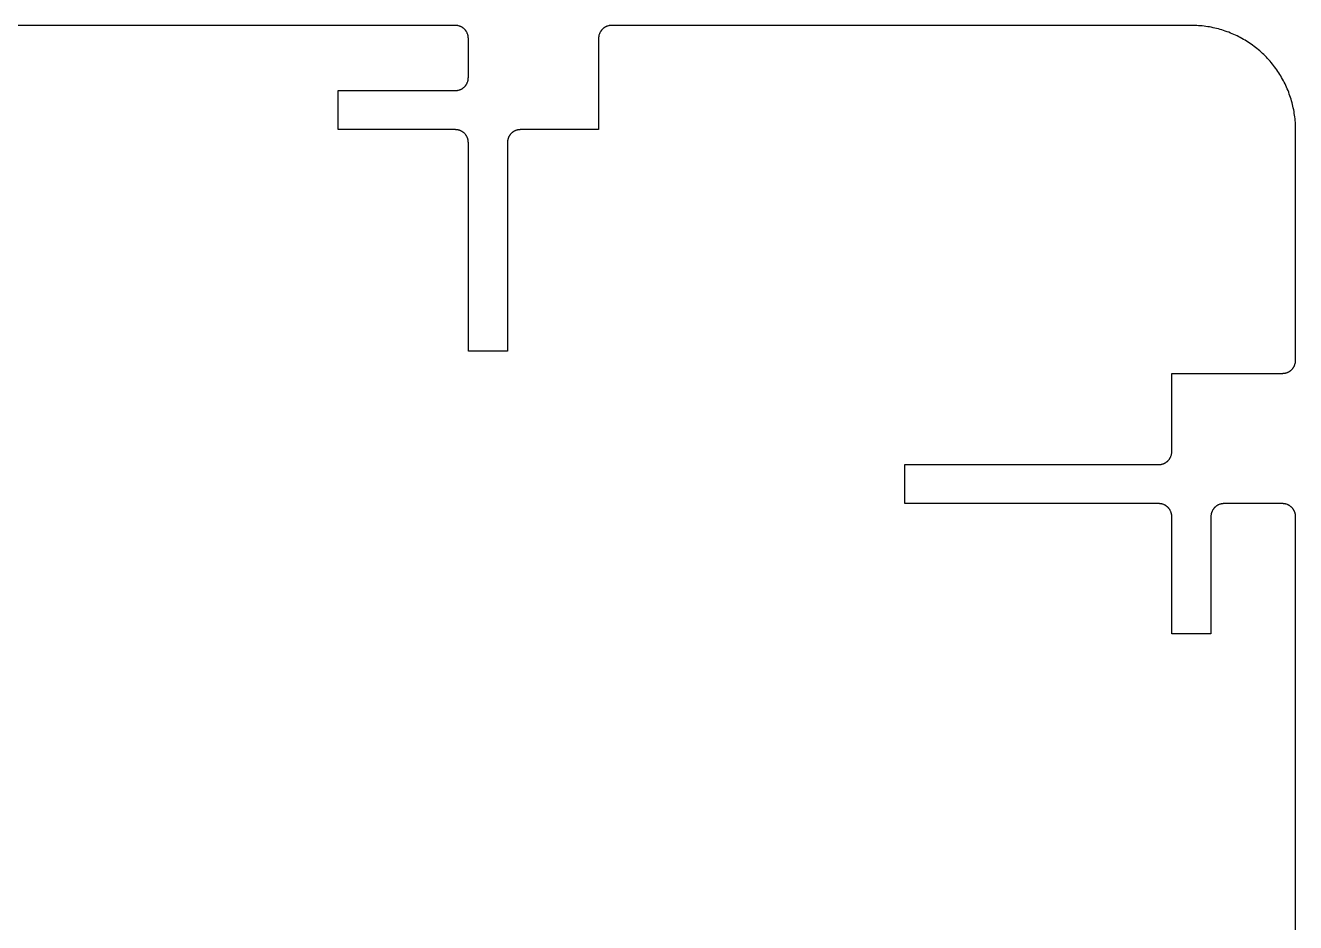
# Model space of a CAD drawing. Header units: metres. Extents: x 0 to 195, y 0 to 140.
# Drawn here: x 97.5 to 195, y 71.2 to 140 of the extents above; entities that cross this region are included whole.
import ezdxf

# ---------------------------------------------------------------- set-up
doc = ezdxf.new("R2010")
doc.units = ezdxf.units.M

msp = doc.modelspace()

# ---------------------------------------------------------------- linework, layer by layer
for p, q in [((130.518, 140), (30.9824, 140)), ((130.535, 139.999), (130.518, 140)), ((130.553, 139.999), (130.535, 139.999)), ((130.569, 139.998), (130.553, 139.999)), ((130.64, 139.99), (130.569, 139.998)), ((130.656, 139.987), (130.64, 139.99)), ((130.674, 139.984), (130.656, 139.987)), ((130.69, 139.981), (130.674, 139.984)), ((130.708, 139.979), (130.69, 139.981)), ((130.725, 139.975), (130.708, 139.979)), ((130.742, 139.971), (130.725, 139.975)), ((130.809, 139.951), (130.742, 139.971)), ((130.858, 139.934), (130.809, 139.951)), ((130.875, 139.927), (130.858, 139.934)), ((130.891, 139.921), (130.875, 139.927)), ((130.906, 139.913), (130.891, 139.921)), ((130.923, 139.906), (130.906, 139.913)), ((130.97, 139.883), (130.923, 139.906)), ((130.984, 139.875), (130.97, 139.883)), ((131, 139.866), (130.984, 139.875)), ((131.015, 139.857), (131, 139.866)), ((131.03, 139.848), (131.015, 139.857)), ((131.045, 139.839), (131.03, 139.848)), ((131.06, 139.829), (131.045, 139.839)), ((131.073, 139.819), (131.06, 139.829)), ((131.088, 139.809), (131.073, 139.819)), ((131.102, 139.799), (131.088, 139.809)), ((131.129, 139.777), (131.102, 139.799)), ((131.143, 139.766), (131.129, 139.777)), ((131.156, 139.755), (131.143, 139.766)), ((131.194, 139.72), (131.156, 139.755)), ((131.22, 139.694), (131.194, 139.72)), ((131.255, 139.656), (131.22, 139.694)), ((131.266, 139.643), (131.255, 139.656)), ((131.277, 139.629), (131.266, 139.643)), ((131.299, 139.602), (131.277, 139.629)), ((131.309, 139.588), (131.299, 139.602)), ((131.319, 139.573), (131.309, 139.588)), ((131.329, 139.56), (131.319, 139.573)), ((131.339, 139.545), (131.329, 139.56)), ((131.348, 139.53), (131.339, 139.545)), ((131.357, 139.515), (131.348, 139.53)), ((131.366, 139.5), (131.357, 139.515)), ((131.375, 139.484), (131.366, 139.5)), ((131.383, 139.47), (131.375, 139.484)), ((131.406, 139.423), (131.383, 139.47)), ((141.617, 139.47), (141.594, 139.423)), ((141.625, 139.484), (141.617, 139.47)), ((141.634, 139.5), (141.625, 139.484)), ((141.643, 139.515), (141.634, 139.5)), ((141.652, 139.53), (141.643, 139.515)), ((141.661, 139.545), (141.652, 139.53)), ((141.671, 139.56), (141.661, 139.545)), ((141.681, 139.573), (141.671, 139.56)), ((141.691, 139.588), (141.681, 139.573)), ((141.701, 139.602), (141.691, 139.588)), ((141.723, 139.629), (141.701, 139.602)), ((141.734, 139.643), (141.723, 139.629)), ((141.745, 139.656), (141.734, 139.643)), ((141.78, 139.694), (141.745, 139.656)), ((141.806, 139.72), (141.78, 139.694)), ((141.844, 139.755), (141.806, 139.72)), ((141.857, 139.766), (141.844, 139.755)), ((141.871, 139.777), (141.857, 139.766)), ((141.898, 139.799), (141.871, 139.777)), ((141.912, 139.809), (141.898, 139.799)), ((141.927, 139.819), (141.912, 139.809)), ((141.94, 139.829), (141.927, 139.819)), ((141.955, 139.839), (141.94, 139.829)), ((141.97, 139.848), (141.955, 139.839)), ((141.985, 139.857), (141.97, 139.848)), ((142, 139.866), (141.985, 139.857)), ((142.016, 139.875), (142, 139.866)), ((142.03, 139.883), (142.016, 139.875)), ((142.077, 139.906), (142.03, 139.883)), ((142.094, 139.913), (142.077, 139.906)), ((142.109, 139.921), (142.094, 139.913)), ((142.125, 139.927), (142.109, 139.921)), ((142.142, 139.934), (142.125, 139.927)), ((142.191, 139.951), (142.142, 139.934)), ((142.258, 139.971), (142.191, 139.951)), ((142.275, 139.975), (142.258, 139.971)), ((142.292, 139.979), (142.275, 139.975)), ((142.31, 139.981), (142.292, 139.979)), ((142.326, 139.984), (142.31, 139.981)), ((142.344, 139.987), (142.326, 139.984)), ((142.36, 139.99), (142.344, 139.987)), ((142.431, 139.998), (142.36, 139.99)), ((142.447, 139.999), (142.431, 139.998)), ((142.465, 139.999), (142.447, 139.999)), ((142.482, 140), (142.465, 139.999)), ((187, 140), (142.482, 140)), ((187.14, 139.999), (187, 140)), ((187.279, 139.995), (187.14, 139.999)), ((187.419, 139.989), (187.279, 139.995)), ((187.558, 139.98), (187.419, 139.989)), ((187.697, 139.97), (187.558, 139.98)), ((187.836, 139.956), (187.697, 139.97)), ((187.975, 139.94), (187.836, 139.956)), ((188.113, 139.922), (187.975, 139.94)), ((188.252, 139.901), (188.113, 139.922)), ((188.39, 139.879), (188.252, 139.901)), ((188.526, 139.853), (188.39, 139.879)), ((188.663, 139.825), (188.526, 139.853)), ((188.8, 139.795), (188.663, 139.825)), ((188.936, 139.763), (188.8, 139.795)), ((189.07, 139.728), (188.936, 139.763)), ((189.205, 139.69), (189.07, 139.728)), ((189.339, 139.65), (189.205, 139.69)), ((189.472, 139.608), (189.339, 139.65)), ((189.604, 139.564), (189.472, 139.608)), ((189.736, 139.518), (189.604, 139.564)), ((189.867, 139.469), (189.736, 139.518)), ((189.997, 139.417), (189.867, 139.469)), ((131.413, 139.406), (131.406, 139.423)), ((131.421, 139.391), (131.413, 139.406)), ((131.427, 139.375), (131.421, 139.391)), ((131.434, 139.358), (131.427, 139.375)), ((131.451, 139.309), (131.434, 139.358)), ((131.471, 139.242), (131.451, 139.309)), ((131.475, 139.225), (131.471, 139.242)), ((131.479, 139.208), (131.475, 139.225)), ((131.481, 139.19), (131.479, 139.208)), ((131.484, 139.174), (131.481, 139.19)), ((131.487, 139.156), (131.484, 139.174)), ((131.49, 139.14), (131.487, 139.156)), ((131.498, 139.069), (131.49, 139.14)), ((131.499, 139.053), (131.498, 139.069)), ((131.499, 139.035), (131.499, 139.053)), ((131.5, 139.018), (131.499, 139.035)), ((131.5, 135.982), (131.5, 139.018)), ((141.501, 139.035), (141.5, 139.018)), ((141.5, 139.018), (141.5, 132)), ((141.502, 139.069), (141.501, 139.053)), ((141.501, 139.053), (141.501, 139.035)), ((141.51, 139.14), (141.502, 139.069)), ((141.513, 139.156), (141.51, 139.14)), ((141.516, 139.174), (141.513, 139.156)), ((141.519, 139.19), (141.516, 139.174)), ((141.521, 139.208), (141.519, 139.19)), ((141.525, 139.225), (141.521, 139.208)), ((141.529, 139.242), (141.525, 139.225)), ((141.549, 139.309), (141.529, 139.242)), ((141.566, 139.358), (141.549, 139.309)), ((141.573, 139.375), (141.566, 139.358)), ((141.579, 139.391), (141.573, 139.375)), ((141.587, 139.406), (141.579, 139.391)), ((141.594, 139.423), (141.587, 139.406)), ((190.126, 139.364), (189.997, 139.417)), ((190.254, 139.309), (190.126, 139.364)), ((190.381, 139.25), (190.254, 139.309)), ((190.507, 139.19), (190.381, 139.25)), ((190.632, 139.128), (190.507, 139.19)), ((190.756, 139.063), (190.632, 139.128)), ((190.879, 138.997), (190.756, 139.063)), ((191, 138.928), (190.879, 138.997)), ((191.12, 138.857), (191, 138.928)), ((191.239, 138.784), (191.12, 138.857)), ((191.357, 138.709), (191.239, 138.784)), ((191.474, 138.632), (191.357, 138.709)), ((191.589, 138.553), (191.474, 138.632)), ((191.702, 138.472), (191.589, 138.553)), ((191.814, 138.389), (191.702, 138.472)), ((191.925, 138.304), (191.814, 138.389)), ((192.034, 138.217), (191.925, 138.304)), ((192.143, 138.128), (192.034, 138.217)), ((192.248, 138.038), (192.143, 138.128)), ((192.354, 137.945), (192.248, 138.038)), ((192.456, 137.851), (192.354, 137.945)), ((192.558, 137.755), (192.456, 137.851)), ((192.657, 137.657), (192.558, 137.755)), ((192.755, 137.558), (192.657, 137.657)), ((192.851, 137.456), (192.755, 137.558)), ((192.945, 137.354), (192.851, 137.456)), ((193.038, 137.248), (192.945, 137.354)), ((193.128, 137.143), (193.038, 137.248)), ((193.217, 137.034), (193.128, 137.143)), ((193.304, 136.925), (193.217, 137.034)), ((193.389, 136.814), (193.304, 136.925)), ((193.472, 136.702), (193.389, 136.814)), ((193.553, 136.589), (193.472, 136.702)), ((193.632, 136.474), (193.553, 136.589)), ((131.375, 135.516), (131.383, 135.53)), ((131.383, 135.53), (131.406, 135.577)), ((131.406, 135.577), (131.413, 135.594)), ((131.413, 135.594), (131.421, 135.609)), ((131.421, 135.609), (131.427, 135.625)), ((131.427, 135.625), (131.434, 135.642)), ((131.434, 135.642), (131.451, 135.691)), ((131.451, 135.691), (131.471, 135.758)), ((131.471, 135.758), (131.475, 135.775)), ((131.475, 135.775), (131.479, 135.792)), ((131.479, 135.792), (131.481, 135.81)), ((131.481, 135.81), (131.484, 135.826)), ((131.484, 135.826), (131.487, 135.844)), ((131.487, 135.844), (131.49, 135.86)), ((131.49, 135.86), (131.498, 135.931)), ((131.498, 135.931), (131.499, 135.947)), ((131.499, 135.965), (131.5, 135.982)), ((131.499, 135.947), (131.499, 135.965)), ((193.709, 136.357), (193.632, 136.474)), ((193.784, 136.239), (193.709, 136.357)), ((193.857, 136.12), (193.784, 136.239)), ((193.928, 136), (193.857, 136.12)), ((193.997, 135.879), (193.928, 136)), ((194.063, 135.756), (193.997, 135.879)), ((194.128, 135.632), (194.063, 135.756)), ((194.19, 135.507), (194.128, 135.632)), ((121.5, 132), (121.5, 135)), ((121.5, 135), (130.518, 135)), ((130.518, 135), (130.535, 135.001)), ((130.535, 135.001), (130.553, 135.001)), ((130.553, 135.001), (130.569, 135.002)), ((130.569, 135.002), (130.64, 135.01)), ((130.64, 135.01), (130.656, 135.013)), ((130.656, 135.013), (130.674, 135.016)), ((130.674, 135.016), (130.69, 135.019)), ((130.69, 135.019), (130.708, 135.021)), ((130.708, 135.021), (130.725, 135.025)), ((130.725, 135.025), (130.742, 135.029)), ((130.742, 135.029), (130.809, 135.049)), ((130.809, 135.049), (130.858, 135.066)), ((130.858, 135.066), (130.875, 135.073)), ((130.875, 135.073), (130.891, 135.079)), ((130.891, 135.079), (130.906, 135.087)), ((130.906, 135.087), (130.923, 135.094)), ((130.923, 135.094), (130.97, 135.117)), ((130.97, 135.117), (130.984, 135.125)), ((130.984, 135.125), (131, 135.134)), ((131, 135.134), (131.015, 135.143)), ((131.015, 135.143), (131.03, 135.152)), ((131.03, 135.152), (131.045, 135.161)), ((131.045, 135.161), (131.06, 135.171)), ((131.06, 135.171), (131.073, 135.181)), ((131.073, 135.181), (131.088, 135.191)), ((131.088, 135.191), (131.102, 135.201)), ((131.102, 135.201), (131.129, 135.223)), ((131.129, 135.223), (131.143, 135.234)), ((131.143, 135.234), (131.156, 135.245)), ((131.156, 135.245), (131.194, 135.28)), ((131.194, 135.28), (131.22, 135.306)), ((131.22, 135.306), (131.255, 135.344)), ((131.255, 135.344), (131.266, 135.357)), ((131.266, 135.357), (131.277, 135.371)), ((131.277, 135.371), (131.299, 135.398)), ((131.299, 135.398), (131.309, 135.412)), ((131.309, 135.412), (131.319, 135.427)), ((131.319, 135.427), (131.329, 135.44)), ((131.329, 135.44), (131.339, 135.455)), ((131.339, 135.455), (131.348, 135.47)), ((131.348, 135.47), (131.357, 135.485)), ((131.357, 135.485), (131.366, 135.5)), ((131.366, 135.5), (131.375, 135.516)), ((194.25, 135.381), (194.19, 135.507)), ((194.309, 135.254), (194.25, 135.381)), ((194.364, 135.126), (194.309, 135.254)), ((194.417, 134.997), (194.364, 135.126)), ((194.469, 134.867), (194.417, 134.997)), ((194.518, 134.736), (194.469, 134.867)), ((194.564, 134.604), (194.518, 134.736)), ((194.608, 134.472), (194.564, 134.604)), ((194.65, 134.339), (194.608, 134.472)), ((194.69, 134.205), (194.65, 134.339)), ((194.728, 134.07), (194.69, 134.205)), ((194.763, 133.936), (194.728, 134.07)), ((194.795, 133.8), (194.763, 133.936)), ((194.825, 133.663), (194.795, 133.8)), ((194.853, 133.526), (194.825, 133.663)), ((194.879, 133.39), (194.853, 133.526)), ((194.901, 133.252), (194.879, 133.39)), ((194.922, 133.113), (194.901, 133.252)), ((194.94, 132.975), (194.922, 133.113)), ((194.956, 132.836), (194.94, 132.975)), ((194.97, 132.697), (194.956, 132.836)), ((194.98, 132.558), (194.97, 132.697)), ((130.518, 132), (121.5, 132)), ((130.535, 131.999), (130.518, 132)), ((130.553, 131.999), (130.535, 131.999)), ((130.569, 131.998), (130.553, 131.999)), ((130.64, 131.99), (130.569, 131.998)), ((130.656, 131.987), (130.64, 131.99)), ((130.674, 131.984), (130.656, 131.987)), ((130.69, 131.981), (130.674, 131.984)), ((130.708, 131.979), (130.69, 131.981)), ((130.725, 131.975), (130.708, 131.979)), ((130.742, 131.971), (130.725, 131.975)), ((130.809, 131.951), (130.742, 131.971)), ((130.858, 131.934), (130.809, 131.951)), ((130.875, 131.927), (130.858, 131.934)), ((130.891, 131.921), (130.875, 131.927)), ((130.906, 131.913), (130.891, 131.921)), ((130.923, 131.906), (130.906, 131.913)), ((130.97, 131.883), (130.923, 131.906)), ((130.984, 131.875), (130.97, 131.883)), ((131, 131.866), (130.984, 131.875)), ((131.015, 131.857), (131, 131.866)), ((131.03, 131.848), (131.015, 131.857)), ((131.045, 131.839), (131.03, 131.848)), ((131.06, 131.829), (131.045, 131.839)), ((131.073, 131.819), (131.06, 131.829)), ((131.088, 131.809), (131.073, 131.819)), ((131.102, 131.799), (131.088, 131.809)), ((131.129, 131.777), (131.102, 131.799)), ((131.143, 131.766), (131.129, 131.777)), ((131.156, 131.755), (131.143, 131.766)), ((131.194, 131.72), (131.156, 131.755)), ((131.22, 131.694), (131.194, 131.72)), ((131.255, 131.656), (131.22, 131.694)), ((131.266, 131.643), (131.255, 131.656)), ((131.277, 131.629), (131.266, 131.643)), ((131.299, 131.602), (131.277, 131.629)), ((134.723, 131.629), (134.701, 131.602)), ((134.734, 131.643), (134.723, 131.629)), ((134.745, 131.656), (134.734, 131.643)), ((134.78, 131.694), (134.745, 131.656)), ((134.806, 131.72), (134.78, 131.694)), ((134.844, 131.755), (134.806, 131.72)), ((134.857, 131.766), (134.844, 131.755)), ((134.871, 131.777), (134.857, 131.766)), ((134.898, 131.799), (134.871, 131.777)), ((134.912, 131.809), (134.898, 131.799)), ((134.927, 131.819), (134.912, 131.809)), ((134.94, 131.829), (134.927, 131.819)), ((134.955, 131.839), (134.94, 131.829)), ((134.97, 131.848), (134.955, 131.839)), ((134.985, 131.857), (134.97, 131.848)), ((135, 131.866), (134.985, 131.857)), ((135.016, 131.875), (135, 131.866)), ((135.03, 131.883), (135.016, 131.875)), ((135.077, 131.906), (135.03, 131.883)), ((135.094, 131.913), (135.077, 131.906)), ((135.109, 131.921), (135.094, 131.913)), ((135.125, 131.927), (135.109, 131.921)), ((135.142, 131.934), (135.125, 131.927)), ((135.191, 131.951), (135.142, 131.934)), ((135.258, 131.971), (135.191, 131.951)), ((135.275, 131.975), (135.258, 131.971)), ((135.292, 131.979), (135.275, 131.975)), ((135.31, 131.981), (135.292, 131.979)), ((135.326, 131.984), (135.31, 131.981)), ((135.344, 131.987), (135.326, 131.984)), ((135.36, 131.99), (135.344, 131.987)), ((135.431, 131.998), (135.36, 131.99)), ((135.447, 131.999), (135.431, 131.998)), ((135.465, 131.999), (135.447, 131.999)), ((135.482, 132), (135.465, 131.999)), ((141.5, 132), (135.482, 132)), ((194.989, 132.419), (194.98, 132.558)), ((194.995, 132.279), (194.989, 132.419)), ((194.999, 132.14), (194.995, 132.279)), ((195, 132), (194.999, 132.14)), ((195, 114.282), (195, 132)), ((131.309, 131.588), (131.299, 131.602)), ((131.319, 131.573), (131.309, 131.588)), ((131.329, 131.56), (131.319, 131.573)), ((131.339, 131.545), (131.329, 131.56)), ((131.348, 131.53), (131.339, 131.545)), ((131.357, 131.515), (131.348, 131.53)), ((131.366, 131.5), (131.357, 131.515)), ((131.375, 131.484), (131.366, 131.5)), ((131.383, 131.47), (131.375, 131.484)), ((131.406, 131.423), (131.383, 131.47)), ((131.413, 131.406), (131.406, 131.423)), ((131.421, 131.391), (131.413, 131.406)), ((131.427, 131.375), (131.421, 131.391)), ((131.434, 131.358), (131.427, 131.375)), ((131.451, 131.309), (131.434, 131.358)), ((131.471, 131.242), (131.451, 131.309)), ((131.475, 131.225), (131.471, 131.242)), ((131.479, 131.208), (131.475, 131.225)), ((131.481, 131.19), (131.479, 131.208)), ((131.484, 131.174), (131.481, 131.19)), ((131.487, 131.156), (131.484, 131.174)), ((131.49, 131.14), (131.487, 131.156)), ((131.498, 131.069), (131.49, 131.14)), ((131.499, 131.053), (131.498, 131.069)), ((131.499, 131.035), (131.499, 131.053)), ((131.5, 131.018), (131.499, 131.035)), ((131.5, 115), (131.5, 131.018)), ((134.501, 131.035), (134.5, 131.018)), ((134.5, 131.018), (134.5, 115)), ((134.502, 131.069), (134.501, 131.053)), ((134.501, 131.053), (134.501, 131.035)), ((134.51, 131.14), (134.502, 131.069)), ((134.513, 131.156), (134.51, 131.14)), ((134.516, 131.174), (134.513, 131.156)), ((134.519, 131.19), (134.516, 131.174)), ((134.521, 131.208), (134.519, 131.19)), ((134.525, 131.225), (134.521, 131.208)), ((134.529, 131.242), (134.525, 131.225)), ((134.549, 131.309), (134.529, 131.242)), ((134.566, 131.358), (134.549, 131.309)), ((134.573, 131.375), (134.566, 131.358)), ((134.579, 131.391), (134.573, 131.375)), ((134.587, 131.406), (134.579, 131.391)), ((134.594, 131.423), (134.587, 131.406)), ((134.617, 131.47), (134.594, 131.423)), ((134.625, 131.484), (134.617, 131.47)), ((134.634, 131.5), (134.625, 131.484)), ((134.643, 131.515), (134.634, 131.5)), ((134.652, 131.53), (134.643, 131.515)), ((134.661, 131.545), (134.652, 131.53)), ((134.671, 131.56), (134.661, 131.545)), ((134.681, 131.573), (134.671, 131.56)), ((134.691, 131.588), (134.681, 131.573)), ((134.701, 131.602), (134.691, 131.588)), ((134.5, 115), (131.5, 115)), ((194.971, 114.058), (194.975, 114.075)), ((194.975, 114.075), (194.979, 114.092)), ((194.979, 114.092), (194.981, 114.109)), ((194.981, 114.109), (194.984, 114.126)), ((194.984, 114.126), (194.99, 114.161)), ((194.99, 114.161), (194.992, 114.178)), ((194.992, 114.178), (194.998, 114.23)), ((194.998, 114.23), (194.999, 114.248)), ((194.999, 114.265), (195, 114.282)), ((194.999, 114.248), (194.999, 114.265)), ((185.5, 107.282), (185.5, 113.3)), ((185.5, 113.3), (194.018, 113.3)), ((194.018, 113.3), (194.053, 113.302)), ((194.053, 113.302), (194.069, 113.303)), ((194.069, 113.303), (194.087, 113.304)), ((194.087, 113.304), (194.14, 113.31)), ((194.14, 113.31), (194.156, 113.312)), ((194.156, 113.312), (194.174, 113.315)), ((194.174, 113.315), (194.19, 113.318)), ((194.19, 113.318), (194.208, 113.322)), ((194.208, 113.322), (194.225, 113.325)), ((194.225, 113.325), (194.242, 113.33)), ((194.242, 113.33), (194.259, 113.334)), ((194.259, 113.334), (194.309, 113.349)), ((194.309, 113.349), (194.358, 113.366)), ((194.358, 113.366), (194.375, 113.373)), ((194.375, 113.373), (194.406, 113.387)), ((194.406, 113.387), (194.423, 113.394)), ((194.423, 113.394), (194.47, 113.417)), ((194.47, 113.417), (194.484, 113.426)), ((194.484, 113.426), (194.5, 113.434)), ((194.5, 113.434), (194.515, 113.442)), ((194.515, 113.442), (194.53, 113.452)), ((194.53, 113.452), (194.545, 113.461)), ((194.545, 113.461), (194.56, 113.471)), ((194.56, 113.471), (194.573, 113.48)), ((194.573, 113.48), (194.588, 113.491)), ((194.588, 113.491), (194.602, 113.501)), ((194.602, 113.501), (194.629, 113.522)), ((194.629, 113.522), (194.643, 113.534)), ((194.643, 113.534), (194.656, 113.545)), ((194.656, 113.545), (194.682, 113.568)), ((194.682, 113.568), (194.694, 113.581)), ((194.694, 113.581), (194.707, 113.593)), ((194.707, 113.593), (194.72, 113.605)), ((194.72, 113.605), (194.755, 113.644)), ((194.755, 113.644), (194.766, 113.657)), ((194.766, 113.657), (194.777, 113.671)), ((194.777, 113.671), (194.799, 113.698)), ((194.799, 113.698), (194.809, 113.712)), ((194.809, 113.712), (194.819, 113.727)), ((194.819, 113.727), (194.829, 113.741)), ((194.829, 113.741), (194.839, 113.755)), ((194.839, 113.755), (194.848, 113.771)), ((194.848, 113.771), (194.857, 113.785)), ((194.857, 113.785), (194.866, 113.8)), ((194.866, 113.8), (194.875, 113.815)), ((194.875, 113.815), (194.883, 113.83)), ((194.883, 113.83), (194.906, 113.877)), ((194.906, 113.877), (194.913, 113.894)), ((194.913, 113.894), (194.921, 113.909)), ((194.921, 113.909), (194.927, 113.926)), ((194.927, 113.926), (194.934, 113.941)), ((194.934, 113.941), (194.951, 113.991)), ((194.951, 113.991), (194.971, 114.058)), ((185.499, 107.265), (185.5, 107.282)), ((185.499, 107.248), (185.499, 107.265)), ((165, 103.3), (165, 106.3)), ((165, 106.3), (184.518, 106.3)), ((184.518, 106.3), (184.553, 106.302)), ((184.553, 106.302), (184.569, 106.303)), ((184.569, 106.303), (184.587, 106.304)), ((184.587, 106.304), (184.64, 106.31)), ((184.64, 106.31), (184.656, 106.312)), ((184.656, 106.312), (184.674, 106.315)), ((184.674, 106.315), (184.69, 106.318)), ((184.69, 106.318), (184.708, 106.322)), ((184.708, 106.322), (184.725, 106.325)), ((184.725, 106.325), (184.742, 106.33)), ((184.742, 106.33), (184.759, 106.334)), ((184.759, 106.334), (184.809, 106.349)), ((184.809, 106.349), (184.858, 106.366)), ((184.858, 106.366), (184.875, 106.373)), ((184.875, 106.373), (184.906, 106.387)), ((184.906, 106.387), (184.923, 106.394)), ((184.923, 106.394), (184.97, 106.417)), ((184.97, 106.417), (184.984, 106.426)), ((184.984, 106.426), (185, 106.434)), ((185, 106.434), (185.015, 106.442)), ((185.015, 106.442), (185.03, 106.452)), ((185.03, 106.452), (185.045, 106.461)), ((185.045, 106.461), (185.06, 106.471)), ((185.06, 106.471), (185.073, 106.48)), ((185.073, 106.48), (185.088, 106.491)), ((185.088, 106.491), (185.102, 106.501)), ((185.102, 106.501), (185.129, 106.522)), ((185.129, 106.522), (185.143, 106.534)), ((185.143, 106.534), (185.156, 106.545)), ((185.156, 106.545), (185.182, 106.568)), ((185.182, 106.568), (185.194, 106.581)), ((185.194, 106.581), (185.207, 106.593)), ((185.207, 106.593), (185.22, 106.605)), ((185.22, 106.605), (185.255, 106.644)), ((185.255, 106.644), (185.266, 106.657)), ((185.266, 106.657), (185.277, 106.671)), ((185.277, 106.671), (185.299, 106.698)), ((185.299, 106.698), (185.309, 106.712)), ((185.309, 106.712), (185.319, 106.727)), ((185.319, 106.727), (185.329, 106.741)), ((185.329, 106.741), (185.339, 106.755)), ((185.339, 106.755), (185.348, 106.771)), ((185.348, 106.771), (185.357, 106.785)), ((185.357, 106.785), (185.366, 106.8)), ((185.366, 106.8), (185.375, 106.815)), ((185.375, 106.815), (185.383, 106.83)), ((185.383, 106.83), (185.406, 106.877)), ((185.406, 106.877), (185.413, 106.894)), ((185.413, 106.894), (185.421, 106.909)), ((185.421, 106.909), (185.427, 106.926)), ((185.427, 106.926), (185.434, 106.941)), ((185.434, 106.941), (185.451, 106.991)), ((185.451, 106.991), (185.471, 107.058)), ((185.471, 107.058), (185.475, 107.075)), ((185.475, 107.075), (185.479, 107.092)), ((185.479, 107.092), (185.481, 107.109)), ((185.481, 107.109), (185.484, 107.126)), ((185.484, 107.126), (185.49, 107.161)), ((185.49, 107.161), (185.492, 107.178)), ((185.492, 107.178), (185.498, 107.23)), ((185.498, 107.23), (185.499, 107.248)), ((184.535, 103.3), (165, 103.3)), ((184.553, 103.299), (184.535, 103.3)), ((184.569, 103.298), (184.553, 103.299)), ((184.587, 103.296), (184.569, 103.298)), ((184.604, 103.295), (184.587, 103.296)), ((184.622, 103.293), (184.604, 103.295)), ((184.64, 103.29), (184.622, 103.293)), ((184.656, 103.288), (184.64, 103.29)), ((184.674, 103.285), (184.656, 103.288)), ((184.69, 103.281), (184.674, 103.285)), ((184.708, 103.278), (184.69, 103.281)), ((184.725, 103.274), (184.708, 103.278)), ((184.742, 103.271), (184.725, 103.274)), ((184.759, 103.266), (184.742, 103.271)), ((184.775, 103.262), (184.759, 103.266)), ((184.792, 103.256), (184.775, 103.262)), ((184.809, 103.251), (184.792, 103.256)), ((184.875, 103.228), (184.809, 103.251)), ((184.906, 103.214), (184.875, 103.228)), ((184.923, 103.206), (184.906, 103.214)), ((184.938, 103.199), (184.923, 103.206)), ((184.954, 103.191), (184.938, 103.199)), ((184.97, 103.183), (184.954, 103.191)), ((184.984, 103.175), (184.97, 103.183)), ((185, 103.166), (184.984, 103.175)), ((185.015, 103.157), (185, 103.166)), ((185.03, 103.148), (185.015, 103.157)), ((185.06, 103.129), (185.03, 103.148)), ((185.073, 103.119), (185.06, 103.129)), ((185.088, 103.109), (185.073, 103.119)), ((185.143, 103.066), (185.088, 103.109)), ((185.156, 103.055), (185.143, 103.066)), ((185.194, 103.02), (185.156, 103.055)), ((185.207, 103.007), (185.194, 103.02)), ((185.22, 102.995), (185.207, 103.007)), ((185.231, 102.982), (185.22, 102.995)), ((185.243, 102.969), (185.231, 102.982)), ((185.255, 102.956), (185.243, 102.969)), ((185.266, 102.942), (185.255, 102.956)), ((185.277, 102.93), (185.266, 102.942)), ((185.288, 102.916), (185.277, 102.93)), ((185.299, 102.901), (185.288, 102.916)), ((185.309, 102.888), (185.299, 102.901)), ((185.319, 102.874), (185.309, 102.888)), ((185.339, 102.845), (185.319, 102.874)), ((185.348, 102.83), (185.339, 102.845)), ((185.357, 102.815), (185.348, 102.83)), ((185.366, 102.8), (185.357, 102.815)), ((185.375, 102.785), (185.366, 102.8)), ((185.406, 102.723), (185.375, 102.785)), ((185.413, 102.707), (185.406, 102.723)), ((185.421, 102.69), (185.413, 102.707)), ((185.427, 102.675), (185.421, 102.69)), ((185.434, 102.658), (185.427, 102.675)), ((185.439, 102.642), (185.434, 102.658)), ((185.445, 102.626), (185.439, 102.642)), ((185.451, 102.609), (185.445, 102.626)), ((185.456, 102.593), (185.451, 102.609)), ((185.461, 102.575), (185.456, 102.593)), ((185.471, 102.542), (185.461, 102.575)), ((185.475, 102.525), (185.471, 102.542)), ((185.479, 102.508), (185.475, 102.525)), ((185.481, 102.491), (185.479, 102.508)), ((185.487, 102.456), (185.481, 102.491)), ((185.49, 102.439), (185.487, 102.456)), ((185.496, 102.387), (185.49, 102.439)), ((185.498, 102.37), (185.496, 102.387)), ((188.504, 102.387), (188.502, 102.37)), ((188.51, 102.439), (188.504, 102.387)), ((188.513, 102.456), (188.51, 102.439)), ((188.519, 102.491), (188.513, 102.456)), ((188.521, 102.508), (188.519, 102.491)), ((188.525, 102.525), (188.521, 102.508)), ((188.529, 102.542), (188.525, 102.525)), ((188.539, 102.575), (188.529, 102.542)), ((188.544, 102.593), (188.539, 102.575)), ((188.549, 102.609), (188.544, 102.593)), ((188.555, 102.626), (188.549, 102.609)), ((188.561, 102.642), (188.555, 102.626)), ((188.566, 102.658), (188.561, 102.642)), ((188.573, 102.675), (188.566, 102.658)), ((188.579, 102.69), (188.573, 102.675)), ((188.587, 102.707), (188.579, 102.69)), ((188.594, 102.723), (188.587, 102.707)), ((188.625, 102.785), (188.594, 102.723)), ((188.634, 102.8), (188.625, 102.785)), ((188.643, 102.815), (188.634, 102.8)), ((188.652, 102.83), (188.643, 102.815)), ((188.661, 102.845), (188.652, 102.83)), ((188.681, 102.874), (188.661, 102.845)), ((188.691, 102.888), (188.681, 102.874)), ((188.701, 102.901), (188.691, 102.888)), ((188.712, 102.916), (188.701, 102.901)), ((188.723, 102.93), (188.712, 102.916)), ((188.734, 102.942), (188.723, 102.93)), ((188.745, 102.956), (188.734, 102.942)), ((188.757, 102.969), (188.745, 102.956)), ((188.769, 102.982), (188.757, 102.969)), ((188.78, 102.995), (188.769, 102.982)), ((188.793, 103.007), (188.78, 102.995)), ((188.806, 103.02), (188.793, 103.007)), ((188.844, 103.055), (188.806, 103.02)), ((188.857, 103.066), (188.844, 103.055)), ((188.912, 103.109), (188.857, 103.066)), ((188.927, 103.119), (188.912, 103.109)), ((188.94, 103.129), (188.927, 103.119)), ((188.97, 103.148), (188.94, 103.129)), ((188.985, 103.157), (188.97, 103.148)), ((189, 103.166), (188.985, 103.157)), ((189.016, 103.175), (189, 103.166)), ((189.03, 103.183), (189.016, 103.175)), ((189.046, 103.191), (189.03, 103.183)), ((189.062, 103.199), (189.046, 103.191)), ((189.077, 103.206), (189.062, 103.199)), ((189.094, 103.214), (189.077, 103.206)), ((189.125, 103.228), (189.094, 103.214)), ((189.191, 103.251), (189.125, 103.228)), ((189.208, 103.256), (189.191, 103.251)), ((189.225, 103.262), (189.208, 103.256)), ((189.241, 103.266), (189.225, 103.262)), ((189.258, 103.271), (189.241, 103.266)), ((189.275, 103.274), (189.258, 103.271)), ((189.292, 103.278), (189.275, 103.274)), ((189.31, 103.281), (189.292, 103.278)), ((189.326, 103.285), (189.31, 103.281)), ((189.344, 103.288), (189.326, 103.285)), ((189.36, 103.29), (189.344, 103.288)), ((189.378, 103.293), (189.36, 103.29)), ((189.396, 103.295), (189.378, 103.293)), ((189.413, 103.296), (189.396, 103.295)), ((189.431, 103.298), (189.413, 103.296)), ((189.447, 103.299), (189.431, 103.298)), ((189.465, 103.3), (189.447, 103.299)), ((194.035, 103.3), (189.465, 103.3)), ((194.053, 103.299), (194.035, 103.3)), ((194.069, 103.298), (194.053, 103.299)), ((194.087, 103.296), (194.069, 103.298)), ((194.104, 103.295), (194.087, 103.296)), ((194.122, 103.293), (194.104, 103.295)), ((194.14, 103.29), (194.122, 103.293)), ((194.156, 103.288), (194.14, 103.29)), ((194.174, 103.285), (194.156, 103.288)), ((194.19, 103.281), (194.174, 103.285)), ((194.208, 103.278), (194.19, 103.281)), ((194.225, 103.274), (194.208, 103.278)), ((194.242, 103.271), (194.225, 103.274)), ((194.259, 103.266), (194.242, 103.271)), ((194.275, 103.262), (194.259, 103.266)), ((194.292, 103.256), (194.275, 103.262)), ((194.309, 103.251), (194.292, 103.256)), ((194.375, 103.228), (194.309, 103.251)), ((194.406, 103.214), (194.375, 103.228)), ((194.423, 103.206), (194.406, 103.214)), ((194.438, 103.199), (194.423, 103.206)), ((194.454, 103.191), (194.438, 103.199)), ((194.47, 103.183), (194.454, 103.191)), ((194.484, 103.175), (194.47, 103.183)), ((194.5, 103.166), (194.484, 103.175)), ((194.515, 103.157), (194.5, 103.166)), ((194.53, 103.148), (194.515, 103.157)), ((194.56, 103.129), (194.53, 103.148)), ((194.573, 103.119), (194.56, 103.129)), ((194.588, 103.109), (194.573, 103.119)), ((194.643, 103.066), (194.588, 103.109)), ((194.656, 103.055), (194.643, 103.066)), ((194.694, 103.02), (194.656, 103.055)), ((194.707, 103.007), (194.694, 103.02)), ((194.72, 102.995), (194.707, 103.007)), ((194.731, 102.982), (194.72, 102.995)), ((194.743, 102.969), (194.731, 102.982)), ((194.755, 102.956), (194.743, 102.969)), ((194.766, 102.942), (194.755, 102.956)), ((194.777, 102.93), (194.766, 102.942)), ((194.788, 102.916), (194.777, 102.93)), ((194.799, 102.901), (194.788, 102.916)), ((194.809, 102.888), (194.799, 102.901)), ((194.819, 102.874), (194.809, 102.888)), ((194.839, 102.845), (194.819, 102.874)), ((194.848, 102.83), (194.839, 102.845)), ((194.857, 102.815), (194.848, 102.83)), ((194.866, 102.8), (194.857, 102.815)), ((194.875, 102.785), (194.866, 102.8)), ((194.906, 102.723), (194.875, 102.785)), ((194.913, 102.707), (194.906, 102.723)), ((194.921, 102.69), (194.913, 102.707)), ((194.927, 102.675), (194.921, 102.69)), ((194.934, 102.658), (194.927, 102.675)), ((194.939, 102.642), (194.934, 102.658)), ((194.945, 102.626), (194.939, 102.642)), ((194.951, 102.609), (194.945, 102.626)), ((194.956, 102.593), (194.951, 102.609)), ((194.961, 102.575), (194.956, 102.593)), ((194.971, 102.542), (194.961, 102.575)), ((194.975, 102.525), (194.971, 102.542)), ((194.979, 102.508), (194.975, 102.525)), ((194.981, 102.491), (194.979, 102.508)), ((194.987, 102.456), (194.981, 102.491)), ((194.99, 102.439), (194.987, 102.456)), ((194.996, 102.387), (194.99, 102.439)), ((194.998, 102.37), (194.996, 102.387)), ((185.499, 102.353), (185.498, 102.37)), ((185.499, 102.335), (185.499, 102.353)), ((185.5, 102.317), (185.499, 102.335)), ((185.5, 93.2998), (185.5, 102.317)), ((188.501, 102.335), (188.5, 102.317)), ((188.5, 102.317), (188.5, 93.2998)), ((188.502, 102.37), (188.501, 102.353)), ((188.501, 102.353), (188.501, 102.335)), ((194.999, 102.353), (194.998, 102.37)), ((194.999, 102.335), (194.999, 102.353)), ((195, 102.317), (194.999, 102.335)), ((195, 31.9824), (195, 102.317)), ((188.5, 93.2998), (185.5, 93.2998))]:
    msp.add_line(p, q)

doc.saveas('drawing.dxf')
